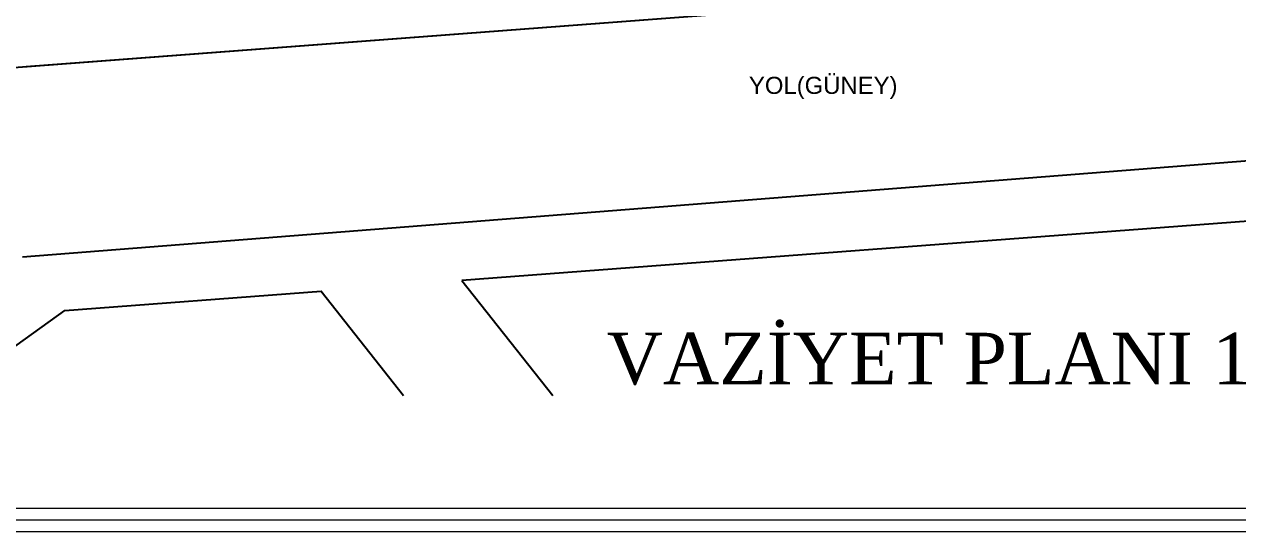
# Model space of a CAD drawing. Header units: millimetres. Extents: x -16104 to 67872, y -88009 to 12107.
# Drawn here: x 1421 to 2974, y 8729 to 9379 of the extents above; entities that cross this region are included whole.
import ezdxf

# ---------------------------------------------------------------- set-up
doc = ezdxf.new("R2010")
doc.units = ezdxf.units.MM
doc.layers.add('arsa', color=7, linetype='Continuous', lineweight=5, true_color=0xb3914f)
for name, color, linetype, lineweight in [('c05', 32, 'Continuous', 13), ('duvar', 123, 'Continuous', 25), ('yazı', 40, 'Continuous', 5)]:
    doc.layers.add(name, color=color, linetype=linetype, lineweight=lineweight)
doc.styles.add('ROMANTUR', font='times.ttf', dxfattribs={"width": 0.7})

# ---------------------------------------------------------------- blocks, each defined once
blk = doc.blocks.new('tyl')
at = {"layer": 'duvar'}
for p, q in [((-21909.3, 407.3), (-26577.9, 52.6)), ((-21909.3, 407.3), (-25906.7, 103.6)), ((-18544.8, -291), (-25925.2, -870.8)), ((-18521.4, -600.5), (-23675.3, -990.4)), ((-23675.3, -990.4), (-23209.9, -1580.2))]:
    blk.add_line(p, q, dxfattribs=at)
blk.add_lwpolyline([(-26151.7, -1580.2), (-26167.3, -1473.7), (-25707.3, -1143.7), (-24396.3, -1044.7), (-23973.8, -1580.2)], dxfattribs=at)
at = {"layer": 'arsa', "insert": (-22205.9, -60.6), "char_height": 87.5, "width": 5384.207, "attachment_point": 7}
blk.add_mtext('{\\fArial|b0|i0|c162|p34;YOL(GÜNEY)}', dxfattribs=at)
at = {"layer": 'yazı', "ltscale": 0.01, "style": 'ROMANTUR'}
blk.add_text('VAZİYET PLANI 1/200 ', height=264, dxfattribs=at).set_placement((-22934.3, -1521.8, 0))

msp = doc.modelspace()

# ---------------------------------------------------------------- linework, layer by layer
at = {"layer": 'c05'}
for points in [[(6601, 8934.8), (6601, 8729.3), (-253, 8729.3), (-253, 12107.1), (6590.6, 12107.1), (6590.6, 10246.2)], [(6586, 8934.8), (6586, 8744.3), (-238, 8744.3), (-238, 12092.1), (6575.6, 12092.1), (6575.6, 10246.2)], [(6571, 8934.8), (6571, 8759.3), (-223, 8759.3), (-223, 12077.1), (6560.6, 12077.1), (6560.6, 10246.2)]]:
    msp.add_lwpolyline(points, dxfattribs=at)

# ---------------------------------------------------------------- block references
at = {"layer": 'duvar', "xscale": 0.25, "yscale": 0.25, "zscale": 0.25}
msp.add_blockref('tyl', (7899.5, 9298.7), dxfattribs=at)

doc.saveas('drawing.dxf')
